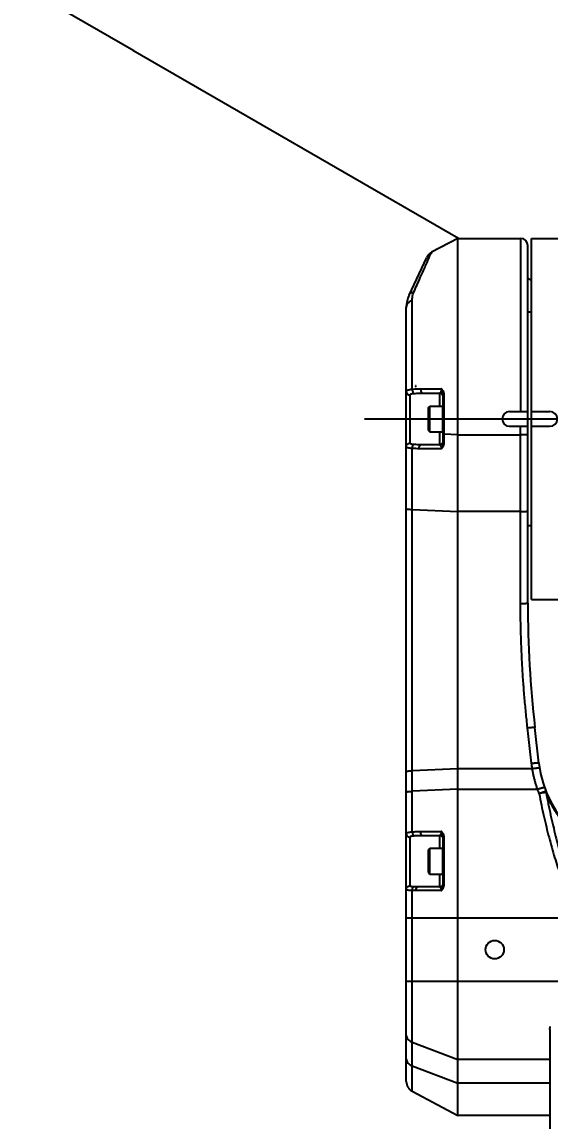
# Model space of a CAD drawing. Extents: x 0 to 4205, y 0 to 2970.
# Drawn here: x 869.3 to 1012.6, y 755.7 to 1053.9 of the extents above; entities that cross this region are included whole.
import ezdxf

# ---------------------------------------------------------------- set-up
doc = ezdxf.new("R2010")
doc.units = 0
doc.header["$LTSCALE"] = 231.275
doc.header["$PDMODE"] = 3
doc.header["$PDSIZE"] = 0.3125
doc.linetypes.add('CENTER', pattern=[0.6, 0.375, -0.075, 0.075, -0.075])
doc.layers.get('0').update_dxf_attribs({"linetype": 'CONTINUOUS'})
doc.layers.get('Defpoints').update_dxf_attribs({"linetype": 'CONTINUOUS'})
for name, color, linetype in [('5_ALL_CURVE', 7, 'CONTINUOUS'), ('95_ALL_DIM', 7, 'CONTINUOUS'), ('DEFAULT_1', 7, 'CENTER')]:
    doc.layers.add(name, color=color, linetype=linetype)
doc.styles.get("Standard").update_dxf_attribs({"font": 'txt', "width": 0.8})
doc.dimstyles.new('DIMSTYLE_2', dxfattribs={"dimtxt": 20, "dimasz": 7.5, "dimexe": 0.18, "dimexo": 0.0625, "dimgap": 0.09, "dimtad": 1, "dimdec": 3, "dimdsep": 46, "dimtxsty": 'Standard', "dimblk": 'OPEN', "dimblk1": 'OPEN', "dimblk2": 'OPEN', "dimcen": 0.09, "dimadec": 0, "dimazin": 0, "dimtp": 0.5, "dimtm": 0.5, "dimtfac": 1, "dimtdec": 3, "dimtofl": 0, "dimtmove": 0, "dimatfit": 3, "dimldrblk": 'OPEN', "dimfxl": 1, "dimtolj": 1, "dimarcsym": 0})

# ---------------------------------------------------------------- blocks, each defined once
blk = doc.blocks.new('_OPEN')
at = {"color": 0, "linetype": 'ByBlock'}
for p, q in [((0, 0), (-1, 0.233)), ((-1, -0.233), (0, 0)), ((-1, 0), (0, 0))]:
    blk.add_line(p, q, dxfattribs=at)
blk = doc.blocks.new('*D30')
at = {"layer": '95_ALL_DIM', "color": 0, "lineweight": -2, "transparency": 16777216}
for p, q in [((1072.6, 1145.85), (1072.6, 1180.97)), ((899.67, 1046.01), (869.26, 1063.57))]:
    blk.add_line(p, q, dxfattribs=at)
blk.add_arc((1072.6, 946.17), 234.62, 91.8316, 148.1684, dxfattribs=at)
at = {"layer": 'Defpoints', "color": 0, "transparency": 16777216}
for p in [(1072.6, 1145.79), (921.79, 1125.9), (1072.6, 1105.41), (899.72, 1045.98), (1066.79, 949.52)]:
    blk.add_point(p, dxfattribs=at)
at = {"layer": '95_ALL_DIM', "color": 0, "lineweight": -2, "transparency": 16777216, "xscale": 7.5, "yscale": 7.5, "zscale": 7.5}
for p, rotation in [((1072.6, 1180.79), 0.9158138546180988), ((869.41, 1063.48), 239.0841861453782)]:
    blk.add_blockref('_OPEN', p, dxfattribs=dict(at, rotation=rotation))
at = {"layer": '95_ALL_DIM', "color": 0, "transparency": 16777216, "insert": (952.29, 1159.26), "char_height": 20, "attachment_point": 5, "rotation": 29.4474}
blk.add_mtext('\\A1;J6:-360%%d', dxfattribs=at)

msp = doc.modelspace()

# ---------------------------------------------------------------- linework, layer by layer
for p, q in [((987.5995, 995.1674), (980.4781, 991.3809)), ((987.5995, 757.1674), (987.5995, 995.1674)), ((987.5995, 995.1674), (1004.5995, 995.1674)), ((1004.5995, 995.1674), (1004.5995, 948.1674)), ((1006.5995, 896.1674), (1006.5995, 993.1674)), ((1007.5995, 897.1674), (1007.5995, 995.1674)), ((1007.5995, 995.1674), (1032.475, 995.1674)), ((974.3609, 979.7855), (979.1722, 990.0096)), ((975.191, 954.2388), (975.191, 978.3922)), ((973.5995, 766.4139), (973.5995, 976.3794)), ((1007.5995, 975.1674), (1006.5995, 975.1674)), ((976.0995, 955.1674), (976.0995, 954.8365)), ((976.2276, 955.1674), (976.0995, 955.1674)), ((974.5995, 939.5946), (974.5995, 952.6747)), ((977.9846, 953.1674), (982.5995, 953.1674)), ((982.5995, 953.1674), (982.5995, 949.6674)), ((983.5995, 939.6666), (983.5995, 952.7549)), ((983.8647, 952.1674), (983.8647, 952.8171)), ((983.8647, 942.0699), (983.8647, 952.1674)), ((979.5995, 949.2674), (979.9995, 949.6674)), ((979.5995, 943.0674), (979.5995, 949.2674)), ((979.9995, 942.6674), (979.9995, 949.6674)), ((979.9995, 949.6674), (983.4995, 949.6674)), ((983.4995, 942.6674), (983.4995, 949.6674)), ((1001.5995, 948.1674), (1006.5995, 948.1674)), ((1007.5995, 948.1674), (1012.5995, 948.1674)), ((979.5995, 943.0674), (979.9995, 942.6674)), ((979.9995, 942.6674), (983.4995, 942.6674)), ((982.5995, 942.6674), (982.5995, 939.1674)), ((1001.5995, 944.1674), (1006.5995, 944.1674)), ((1004.5995, 896.1177), (1004.5995, 944.1674)), ((1007.5995, 944.1674), (1012.5995, 944.1674)), ((983.8647, 939.6284), (983.8647, 942.0699)), ((987.5995, 941.8968), (983.8647, 942.0699)), ((987.5995, 941.8968), (1004.5995, 941.8968)), ((975.191, 845.1297), (975.191, 938.1553)), ((983.0687, 938.0905), (977.1057, 938.0905)), ((982.5995, 939.1674), (977.5751, 939.1674)), ((975.191, 921.6047), (987.5995, 921.0297)), ((1004.5995, 921.0297), (987.5995, 921.0297)), ((1007.5995, 917.1674), (1006.5995, 917.1674)), ((1007.5995, 897.1674), (1028.2254, 897.1674)), ((1009.5906, 852.7994), (1008.496, 862.4877)), ((975.191, 850.7301), (987.5995, 851.3051)), ((987.5995, 851.3051), (1007.7998, 851.3051)), ((975.1909, 834.1338), (975.191, 845.1297)), ((987.5995, 845.7047), (975.191, 845.1297)), ((987.5995, 845.7047), (1009.2206, 845.7047)), ((974.5995, 819.4687), (974.5995, 832.6876)), ((977.8651, 833.1674), (982.5995, 833.1674)), ((982.5995, 833.1674), (982.5995, 829.6674)), ((983.5995, 819.7857), (983.5995, 832.6332)), ((983.8647, 819.7957), (983.8647, 832.6572)), ((979.5995, 829.2674), (979.9995, 829.6674)), ((979.5995, 823.0674), (979.5995, 829.2674)), ((979.9995, 822.6674), (979.9995, 829.6674)), ((979.9995, 829.6674), (983.4995, 829.6674)), ((983.4995, 822.6674), (983.4995, 829.6674)), ((979.5995, 823.0674), (979.9995, 822.6674)), ((979.9995, 822.6674), (983.4995, 822.6674)), ((982.5995, 822.6674), (982.5995, 819.1674)), ((975.191, 763.7651), (975.191, 818.2028)), ((982.5995, 819.1674), (976.6928, 819.1674)), ((973.5995, 810.8424), (1020.0139, 810.8424)), ((973.5995, 793.5938), (1015.5995, 793.5938)), ((1012.5995, 780.5205), (1012.5995, 698.1674)), ((975.191, 777.0459), (987.5995, 772.3806)), ((1012.5995, 772.3806), (987.5995, 772.3806)), ((975.191, 770.6195), (987.5995, 765.9542)), ((975.191, 763.7651), (987.5995, 757.1674)), ((1012.5995, 765.9542), (987.5995, 765.9542)), ((1012.5995, 757.1674), (987.5995, 757.1674))]:
    msp.add_line(p, q)
msp.add_circle((997.5995, 802.1674), 2.5)
for centre, radius, start, end in [((1004.5995, 993.1674), 2, 0, 90), ((981.8867, 988.7322), 3, 118, 154.798876), ((981.5995, 976.3791), 8, 154.798876, 179.997741), ((982.5995, 952.1674), 1, 0, 90), ((983.4995, 949.5674), 0.1, 0, 90), ((1001.5995, 946.1674), 2, 90, 270), ((1012.5995, 946.1674), 2, 270, 90), ((983.4995, 942.7674), 0.1, 270, 360), ((982.5995, 940.1675), 1, 270, 352.49781), ((1306.5995, 896.1674), 300, 180, 186.445945), ((1039.4009, 856.1674), 30, 186.445944, 270.000011), ((982.5995, 832.1674), 1, 7.5, 90), ((983.4995, 829.5674), 0.1, 0, 90), ((983.4995, 822.7674), 0.1, 270, 360), ((982.5995, 820.1675), 1, 270, 352.497862), ((976.5995, 766.4139), 3, 180, 242)]:
    msp.add_arc(centre, radius, start, end)
for points, start_tangent, end_tangent in [([(979.7141, 989.6806), (980.2871, 990.9557), (980.4783, 991.381)], (0.40973195, 0.91220597), (-0.97550405, 0.21998147)), ([(975.6669, 980.6494), (977.3968, 984.5151), (978.7517, 987.5371), (979.7141, 989.6806)], (0.40804996, 0.9129596), (0.40973195, 0.91220597)), ([(973.5995, 976.3791), (973.7925, 977.1838), (974.3468, 977.8849), (975.191, 978.3922)], (0, 1), (0.92716314, 0.37465785)), ([(974.3609, 979.7855), (974.6532, 980.1851), (975.0979, 980.4792), (975.667, 980.6494)], (0.42581013, 0.90481254), (0.98624143, 0.16531132)), ([(975.191, 978.3922), (975.2487, 979.1985), (975.4113, 979.9515), (975.6669, 980.6494)], (-0.00005259, 1), (0.4081637, 0.91290876)), ([(975.191, 954.2388), (975.9602, 954.2914), (976.7349, 954.323), (977.5151, 954.3326)], (0.99665041, 0.08177992), (0.99999789, -0.00205442)), ([(976.0995, 954.8365), (976.1629, 955.0017), (976.2276, 955.1674)], (0.35536425, 0.9347279), (0.36662721, 0.93036793)), ([(977.5151, 954.3326), (977.5256, 953.9024), (977.6213, 953.5214), (977.7843, 953.2602), (977.9846, 953.1674)], (-0.07948562, -0.99683601), (1, 0.00000076)), ([(977.5151, 954.3326), (980.2755, 954.3271), (983.0689, 954.322)], (0.99999789, -0.00205456), (0.99999838, -0.00179781)), ([(983.0688, 954.322), (983.0716, 954.0556), (983.0406, 953.7953), (982.9745, 953.5534), (982.8747, 953.3522), (982.746, 953.2162), (982.5995, 953.1674)], (0.07514597, -0.99717254), (-0.99999999, 0.00015761)), ([(983.5995, 952.755), (983.585, 952.9955), (983.5469, 953.2148), (983.4923, 953.4143), (983.4272, 953.5956), (983.3559, 953.7613), (983.282, 953.915), (983.2081, 954.0591), (983.1366, 954.196), (983.0687, 954.3223)], (0.00015032, 0.99999999), (-0.48248337, 0.87590513)), ([(983.8547, 953.0233), (983.843, 953.1197), (983.7858, 953.3828), (983.7041, 953.6078), (983.6063, 953.7965), (983.4994, 953.952), (983.3886, 954.0782), (983.2778, 954.1793), (983.1703, 954.2592), (983.0689, 954.322)], (-0.09772356, 0.9952136), (-0.87416522, 0.48562864)), ([(973.5995, 953.6043), (973.7082, 953.8367), (974.0259, 954.0206), (974.532, 954.1535), (975.191, 954.2388)], (-0.00012243, 0.99999999), (0.996113, 0.08808454)), ([(973.5995, 953.6043), (973.6756, 953.2485), (973.8924, 952.9469), (974.2168, 952.7454), (974.5995, 952.6747)], (0.00000001, -1), (1, -0.00000886)), ([(974.5995, 952.6747), (974.672, 952.8339), (974.8839, 952.9534), (975.2212, 953.0345), (975.6605, 953.0828)], (-0.00019634, 0.99999998), (0.99740758, 0.07195915)), ([(975.191, 954.2388), (975.2224, 953.8421), (975.3232, 953.4816), (975.4773, 953.2144), (975.6605, 953.0828)], (-0.01514949, -0.99988524), (0.96010202, -0.27964997)), ([(975.6605, 953.0828), (976.4297, 953.1293), (977.2044, 953.1577), (977.9846, 953.1674)], (0.99740754, 0.07195977), (1, 0.00000011)), ([(983.5995, 952.7547), (983.7241, 952.8014), (983.8647, 952.8171)], (0.00067833, 0.99999977), (0.99719365, 0.07486537)), ([(983.8647, 952.8171), (983.8547, 953.0233)], (0.0002124, 0.99999998), (-0.09772356, 0.9952136)), ([(973.5995, 938.6556), (973.6756, 939.015), (973.8924, 939.3196), (974.2168, 939.5231), (974.5995, 939.5946)], (0.00000001, 1), (1, 0)), ([(975.6605, 939.2241), (975.2215, 939.2648), (974.8844, 939.336), (974.6722, 939.4449), (974.5995, 939.5946)], (-0.99825537, 0.05904413), (0.00031239, 0.99999995)), ([(983.0687, 938.0905), (983.1727, 938.1592), (983.3106, 938.2716), (983.4142, 938.3769), (983.5226, 938.5122), (983.6339, 938.6902), (983.6887, 938.8), (983.741, 938.9262), (983.7883, 939.0709), (983.8274, 939.2356), (983.8545, 939.4212), (983.8647, 939.6284)], (0.91632705, 0.40043068), (-0.00012831, 0.99999999)), ([(983.0689, 938.0904), (983.1381, 938.2231), (983.1974, 938.3373), (983.2641, 938.468), (983.3349, 938.6138), (983.4084, 938.7801), (983.4821, 938.9777), (983.517, 939.0914), (983.5485, 939.2164), (983.5746, 939.3537), (983.5927, 939.5037), (983.5995, 939.6666)], (0.51758333, 0.85563281), (-0.00011189, 0.99999999)), ([(983.5995, 942.1083), (983.724, 942.0796), (983.8647, 942.0699)], (0, -1), (0.99892796, -0.04629185)), ([(983.5995, 939.6668), (983.724, 939.6381), (983.8647, 939.6284)], (0.00088487, -0.99999961), (0.99893006, -0.04624649)), ([(1004.5995, 941.8968), (1004.7202, 941.8971), (1004.8405, 941.8981), (1004.96, 941.8996), (1005.0781, 941.9018), (1005.1945, 941.9047), (1005.3087, 941.9081), (1005.4203, 941.9121), (1005.5289, 941.9167), (1005.6341, 941.9219), (1005.7356, 941.9276), (1005.8329, 941.9339), (1005.9257, 941.9406), (1006.0137, 941.9478), (1006.0965, 941.9555), (1006.1738, 941.9636), (1006.2454, 941.9721), (1006.311, 941.9809), (1006.3704, 941.9901), (1006.4233, 941.9996), (1006.4695, 942.0093), (1006.5089, 942.0192), (1006.5413, 942.0294), (1006.5667, 942.0397), (1006.5849, 942.0501), (1006.5958, 942.0606), (1006.5995, 942.0711)], (1, 0), (0, 1)), ([(975.191, 938.1553), (974.5324, 938.2155), (974.0267, 938.3153), (973.7086, 938.4613), (973.5995, 938.6556)], (-0.99817377, 0.06040805), (0.00021432, 0.99999998)), ([(977.1057, 938.0905), (976.1464, 938.1068), (975.191, 938.1553)], (-1, -0.00000357), (-0.99772278, 0.06744823)), ([(975.1911, 938.1553), (975.2315, 938.5336), (975.3343, 938.868), (975.4846, 939.1099), (975.6605, 939.2241)], (0.0167124, 0.99986034), (0.97264057, 0.23231515)), ([(977.5751, 939.1674), (976.6159, 939.1817), (975.6605, 939.2241)], (-1, -0.00000079), (-0.99825519, 0.05904726)), ([(977.1057, 938.0905), (977.1305, 938.4961), (977.2296, 938.8468), (977.3866, 939.0838), (977.5752, 939.1674)], (-0.03631894, 0.99934025), (1, 0)), ([(982.5995, 939.1674), (982.7188, 939.1347), (982.8279, 939.0419), (982.9202, 938.8996), (982.9913, 938.7215), (983.0399, 938.521), (983.0656, 938.3084), (983.0689, 938.0905)], (0.99999999, 0.00012655), (-0.03687003, -0.99932007)), ([(973.5995, 921.8356), (973.7086, 921.7657), (974.028, 921.7009), (974.5344, 921.6459), (975.191, 921.6047)], (0, -1), (0.99892796, -0.04629185)), ([(1004.5995, 921.0297), (1004.7202, 921.03), (1004.8405, 921.031), (1004.96, 921.0326), (1005.0781, 921.0348), (1005.1945, 921.0376), (1005.3087, 921.041), (1005.4203, 921.0451), (1005.5289, 921.0497), (1005.6341, 921.0548), (1005.7356, 921.0606), (1005.8329, 921.0668), (1005.9257, 921.0735), (1006.0137, 921.0808), (1006.0965, 921.0884), (1006.1738, 921.0965), (1006.2454, 921.105), (1006.311, 921.1138), (1006.3704, 921.123), (1006.4233, 921.1325), (1006.4695, 921.1422), (1006.5089, 921.1522), (1006.5413, 921.1623), (1006.5667, 921.1726), (1006.5849, 921.183), (1006.5958, 921.1935), (1006.5995, 921.204)], (1, 0), (0, 1)), ([(1004.5995, 896.1177), (1004.725, 896.1178), (1004.8501, 896.1181), (1004.9742, 896.1185), (1005.0968, 896.1192), (1005.2175, 896.1201), (1005.3357, 896.1212), (1005.451, 896.1224), (1005.563, 896.1238), (1005.6711, 896.1254), (1005.775, 896.1272), (1005.8743, 896.1291), (1005.9685, 896.1311), (1006.0574, 896.1334), (1006.1405, 896.1357), (1006.2175, 896.1382), (1006.2881, 896.1408), (1006.3521, 896.1434), (1006.4091, 896.1462), (1006.459, 896.1491), (1006.5016, 896.152), (1006.5366, 896.155), (1006.564, 896.1581), (1006.5837, 896.1612), (1006.5955, 896.1643), (1006.5995, 896.1674)], (1, 0), (0, 1)), ([(1006.5086, 862.3821), (1006.0606, 866.5933), (1005.6728, 870.8056), (1005.3447, 875.0206), (1005.0763, 879.2378), (1004.8676, 883.4563), (1004.7186, 887.6762), (1004.6292, 891.8967), (1004.5995, 896.1177)], (-0.11281996, 0.99361545), (-0.00000003, 1)), ([(1006.5086, 862.3821), (1006.6329, 862.3958), (1006.7567, 862.4091), (1006.8795, 862.4217), (1007.0008, 862.4338), (1007.1203, 862.4452), (1007.2373, 862.4558), (1007.3515, 862.4657), (1007.4623, 862.4749), (1007.5695, 862.4831), (1007.6725, 862.4906), (1007.7709, 862.4971), (1007.8645, 862.5027), (1007.9527, 862.5074), (1008.0352, 862.5112), (1008.1118, 862.5139), (1008.1821, 862.5157), (1008.2458, 862.5165), (1008.3028, 862.5163), (1008.3527, 862.5151), (1008.3955, 862.5129), (1008.4308, 862.5098), (1008.4586, 862.5056), (1008.4788, 862.5006), (1008.4913, 862.4946), (1008.496, 862.4877)], (0.99372242, 0.1118738), (0.11226578, -0.99367821)), ([(1007.6032, 852.742), (1007.2385, 855.9537), (1006.8737, 859.1671), (1006.5086, 862.3821)], (-0.11281999, 0.99361544), (-0.11281999, 0.99361544)), ([(973.5995, 850.4992), (973.7086, 850.5691), (974.028, 850.6339), (974.5344, 850.6889), (975.191, 850.7301)], (0, 1), (0.99892796, 0.04629185)), ([(1007.6032, 852.742), (1007.7273, 852.7556), (1007.8508, 852.7685), (1007.9734, 852.7806), (1008.0946, 852.792), (1008.2138, 852.8025), (1008.3307, 852.8121), (1008.4447, 852.8207), (1008.5554, 852.8284), (1008.6625, 852.8352), (1008.7654, 852.8409), (1008.8637, 852.8455), (1008.9572, 852.8492), (1009.0453, 852.8517), (1009.1279, 852.8532), (1009.2045, 852.8535), (1009.2748, 852.8528), (1009.3387, 852.8511), (1009.3957, 852.8482), (1009.4458, 852.8443), (1009.4887, 852.8393), (1009.5243, 852.8333), (1009.5523, 852.8262), (1009.5728, 852.8182), (1009.5855, 852.8093), (1009.5906, 852.7994)], (0.99376537, 0.11149163), (0.11226579, -0.99367821)), ([(1007.7998, 851.3051), (1007.7269, 851.7831), (1007.6614, 852.262), (1007.6032, 852.742)], (-0.15816133, 0.98741328), (-0.11282002, 0.99361544)), ([(1007.7998, 851.3051), (1007.9227, 851.3242), (1008.0452, 851.3426), (1008.1667, 851.3601), (1008.2868, 851.3768), (1008.405, 851.3925), (1008.5209, 851.4071), (1008.6339, 851.4207), (1008.7437, 851.4332), (1008.8499, 851.4445), (1008.952, 851.4546), (1009.0496, 851.4635), (1009.1424, 851.471), (1009.23, 851.4772), (1009.312, 851.4821), (1009.3882, 851.4857), (1009.4582, 851.4878), (1009.5217, 851.4886), (1009.5786, 851.4879), (1009.6286, 851.4859), (1009.6715, 851.4825), (1009.7072, 851.4778), (1009.7354, 851.4717), (1009.7562, 851.4643), (1009.7693, 851.4556), (1009.7748, 851.4456)], (0.98772106, 0.15622772), (0.15739402, -0.98753588)), ([(1009.2206, 845.7047), (1008.9139, 846.6185), (1008.6348, 847.5414), (1008.3836, 848.4725), (1008.1605, 849.4108), (1007.9659, 850.3553), (1007.7998, 851.3051)], (-0.33240619, 0.94313632), (-0.15739425, 0.98753585)), ([(973.5995, 844.8988), (973.7086, 844.9687), (974.028, 845.0335), (974.5344, 845.0885), (975.191, 845.1297)], (0, 1), (0.99892796, 0.04629185)), ([(1009.2206, 845.7047), (1009.3369, 845.7451), (1009.4527, 845.7846), (1009.5677, 845.8232), (1009.6814, 845.8606), (1009.7933, 845.8968), (1009.903, 845.9316), (1010.0101, 845.9649), (1010.1143, 845.9965), (1010.215, 846.0264), (1010.312, 846.0544), (1010.4048, 846.0803), (1010.4931, 846.1042), (1010.5765, 846.1259), (1010.6549, 846.1454), (1010.7277, 846.1625), (1010.7948, 846.1772), (1010.856, 846.1894), (1010.9109, 846.1991), (1010.9594, 846.2063), (1011.0013, 846.2109), (1011.0364, 846.213), (1011.0646, 846.2124), (1011.0858, 846.2093), (1011.0999, 846.2035), (1011.1068, 846.1952)], (0.94392583, 0.33015759), (0.33240642, -0.94313624)), ([(1009.6549, 844.5387), (1009.4319, 845.12), (1009.2206, 845.7047)], (-0.36704318, 0.93020391), (-0.33092702, 0.94365635)), ([(1009.6546, 844.5395), (1009.7691, 844.5843), (1009.8831, 844.6282), (1009.9963, 844.6712), (1010.1082, 844.713), (1010.2184, 844.7536), (1010.3264, 844.7927), (1010.4319, 844.8301), (1010.5344, 844.8659), (1010.6336, 844.8998), (1010.7291, 844.9316), (1010.8205, 844.9614), (1010.9075, 844.9889), (1010.9897, 845.014), (1011.0669, 845.0368), (1011.1387, 845.057), (1011.2049, 845.0746), (1011.2653, 845.0895), (1011.3195, 845.1017), (1011.3674, 845.1111), (1011.4088, 845.1178), (1011.4435, 845.1215), (1011.4715, 845.1225), (1011.4925, 845.1206), (1011.5066, 845.1159), (1011.5137, 845.1083)], (0.93083813, 0.36543175), (0.36863749, -0.92957323)), ([(1011.5335, 844.7738), (1011.4931, 844.7763), (1011.4452, 844.7772), (1011.39, 844.7765), (1011.3278, 844.7741), (1011.2588, 844.77), (1011.1833, 844.7644), (1011.1017, 844.7572), (1011.0141, 844.7484), (1010.9211, 844.738), (1010.8229, 844.7262), (1010.72, 844.713), (1010.6128, 844.6983), (1010.5017, 844.6823), (1010.3872, 844.6651), (1010.2696, 844.6467), (1010.1497, 844.6272), (1010.0276, 844.6066), (1009.9041, 844.5851), (1009.7796, 844.5627), (1009.6546, 844.5395)], (-0.99584459, 0.09106895), (-0.98277415, -0.18481064)), ([(1009.6549, 844.5387), (1010.2726, 841.4076), (1010.9258, 838.3754), (1011.6131, 835.4381), (1012.3325, 832.595), (1013.0826, 829.8432), (1013.8621, 827.1793), (1014.6691, 824.6027), (1015.5022, 822.1108), (1016.3603, 819.7008), (1017.2419, 817.3707), (1018.1452, 815.1198), (1019.0694, 812.9449), (1020.0139, 810.8424)], (0.18520654, -0.98269962), (0.41922253, -0.90788351)), ([(1011.5137, 845.1083), (1011.5336, 845.0465), (1011.5456, 844.9819), (1011.5496, 844.9148), (1011.5456, 844.8453), (1011.5335, 844.7738)], (0.36863749, -0.92957323), (-0.21871547, -0.97578868)), ([(1040.3919, 825.1885), (1039.3724, 825.195), (1038.353, 825.2357), (1037.3345, 825.3105), (1036.3181, 825.4195), (1035.3046, 825.5628), (1034.2951, 825.7403), (1033.2907, 825.9521), (1032.2922, 826.198), (1031.3008, 826.478), (1030.3175, 826.7921), (1029.3434, 827.14), (1028.3796, 827.5216), (1027.4273, 827.9367), (1026.4876, 828.3849), (1025.5616, 828.8661), (1024.6506, 829.3798), (1023.7559, 829.9255), (1022.8786, 830.5027), (1022.0202, 831.1106), (1021.1818, 831.7487), (1020.3651, 832.4158), (1019.5714, 833.1108), (1018.8022, 833.8324), (1018.0594, 834.5787), (1017.3444, 835.3478), (1016.659, 836.1371), (1016.0055, 836.9431), (1015.3852, 837.7625), (1014.8002, 838.5905), (1014.2535, 839.4202), (1013.7454, 840.2471), (1013.2771, 841.0644), (1012.851, 841.8621), (1012.4652, 842.6364), (1012.1171, 843.3852), (1011.8076, 844.0983), (1011.5336, 844.7735)], (-0.99994679, -0.01031616), (-0.36513562, 0.93095434)), ([(1011.5336, 844.7735), (1012.1331, 841.686), (1012.7668, 838.697), (1013.4336, 835.8019), (1014.1315, 832.9998), (1014.8592, 830.288), (1015.6155, 827.6632), (1016.3984, 825.1245), (1017.2066, 822.6695), (1018.0391, 820.2955), (1018.8943, 818.0003), (1019.7707, 815.7833), (1020.6673, 813.6414), (1021.5837, 811.5709)], (0.18234213, -0.98323514), (0.41408321, -0.91023903)), ([(973.5995, 833.619), (973.7089, 833.8192), (974.0274, 833.9692), (974.5329, 834.0717), (975.1909, 834.1338)], (-0.00016452, 0.99999999), (0.99804712, 0.06246549)), ([(973.5995, 833.619), (973.6756, 833.2626), (973.8924, 832.9604), (974.2168, 832.7585), (974.5995, 832.6876)], (0.00000001, -1), (1, -0.00001185)), ([(974.5995, 832.6876), (974.6725, 832.849), (974.8849, 832.9675), (975.2218, 833.0462), (975.6605, 833.0923)], (-0.00020048, 0.99999998), (0.9976789, 0.06809413)), ([(975.1909, 834.1338), (976.2931, 834.1983), (977.3956, 834.2197)], (0.99696312, 0.07787513), (1, -0.00006668)), ([(975.191, 834.1338), (975.2366, 833.7668), (975.3406, 833.4431), (975.4887, 833.2075), (975.6605, 833.0923)], (0.03641617, -0.99933671), (0.96449871, -0.26408755)), ([(975.6605, 833.0923), (976.7626, 833.1486), (977.8651, 833.1674)], (0.99767871, 0.06809694), (1, 0.00000264)), ([(977.3956, 834.2197), (977.424, 833.8213), (977.5241, 833.479), (977.6795, 833.2486), (977.8651, 833.1674)], (-0.02461886, -0.99969691), (1, 0)), ([(977.3956, 834.2197), (980.235, 834.2195), (983.069, 834.2192)], (1, -0.00007065), (1, -0.00006949)), ([(983.0689, 834.2192), (983.0603, 833.9705), (983.0223, 833.73), (982.9539, 833.5106), (982.8565, 833.3302), (982.735, 833.2099), (982.5995, 833.1674)], (0.02475726, -0.99969349), (-0.99999999, 0.00011647)), ([(983.5995, 832.6332), (983.5845, 832.8765), (983.5455, 833.0988), (983.4903, 833.3003), (983.4253, 833.4826), (983.355, 833.6483), (983.2828, 833.8013), (983.2105, 833.945), (983.1392, 834.0834), (983.0689, 834.2193)], (0.00013494, 0.99999999), (-0.46074096, 0.88753466)), ([(983.8544, 832.8674), (983.8423, 832.966), (983.7838, 833.2358), (983.7011, 833.4668), (983.6036, 833.6609), (983.4981, 833.8215), (983.3898, 833.9531), (983.2814, 834.0603), (983.1743, 834.1476), (983.069, 834.2192)], (-0.0986119, 0.99512597), (-0.84709175, 0.53144668)), ([(983.5995, 832.633), (983.724, 832.6511), (983.8647, 832.6572)], (0.00129089, 0.99999917), (0.99957876, 0.02902241)), ([(983.8647, 832.6572), (983.8544, 832.8674)], (0.00018138, 0.99999998), (-0.0986119, 0.99512597)), ([(975.191, 818.2028), (974.533, 818.228), (974.0275, 818.2815), (973.7089, 818.3739), (973.5995, 818.5117)], (-0.99977519, 0.02120285), (0.00022899, 0.99999997)), ([(973.5995, 818.5117), (973.6756, 818.878), (973.8924, 819.1884), (974.2168, 819.3959), (974.5995, 819.4687)], (0, 1), (1, 0)), ([(975.6605, 819.1839), (975.2219, 819.2085), (974.8849, 819.2586), (974.6725, 819.3436), (974.5995, 819.4687)], (-0.99948629, 0.03204934), (0.00025011, 0.99999997)), ([(976.2233, 818.1839), (975.7074, 818.1886), (975.191, 818.2028)], (-1, 0.00002161), (-0.99932519, 0.0367309)), ([(975.1911, 818.2028), (975.2367, 818.5662), (975.3407, 818.8772), (975.4888, 819.0931), (975.6605, 819.1839)], (0.03630262, 0.99934084), (0.99180991, 0.12772275)), ([(976.6928, 819.1674), (976.1768, 819.1715), (975.6605, 819.1839)], (-1, -0.00000014), (-0.99948618, 0.03205276)), ([(976.2233, 818.1839), (976.2613, 818.5615), (976.3635, 818.8803), (976.5149, 819.0929), (976.6928, 819.1674)], (0.00772691, 0.99997015), (1, -0.00000005)), ([(983.0689, 818.1836), (979.6493, 818.1838), (976.2233, 818.1839)], (-1, 0.00002179), (-1, 0.00002226)), ([(982.5995, 819.1674), (982.7538, 819.1118), (982.8873, 818.9573), (982.9869, 818.7321), (983.0474, 818.4668), (983.0689, 818.1836)], (0.99999999, 0.0001568), (0.00773681, -0.99997007)), ([(983.0689, 818.1836), (983.2019, 818.2822), (983.311, 818.3817), (983.4287, 818.5121), (983.5504, 818.6816), (983.6118, 818.7856), (983.6722, 818.9054), (983.7297, 819.0431), (983.7816, 819.2003), (983.8243, 819.3777), (983.8536, 819.576), (983.8647, 819.7957)], (0.83913599, 0.54392168), (0.00010392, 0.99999999)), ([(983.0689, 818.1837), (983.1248, 818.2932), (983.1929, 818.427), (983.2691, 818.5797), (983.349, 818.7491), (983.4308, 818.9448), (983.4711, 819.0562), (983.5095, 819.1782), (983.5441, 819.3119), (983.5725, 819.4575), (983.5921, 819.6154), (983.5995, 819.7857)], (0.45429664, 0.89085047), (0.00017659, 0.99999998)), ([(983.5995, 819.7858), (983.724, 819.7932), (983.8647, 819.7957)], (-0.00235305, 0.99999723), (0.99992894, 0.01192159)), ([(1012.5995, 780.5205), (1012.6021, 780.7824), (1012.6102, 781.0556), (1012.6241, 781.3412)], (0, 1), (0.05762388, 0.99833836)), ([(973.5995, 778.9189), (973.7086, 778.352), (974.028, 777.8263), (974.5344, 777.3801), (975.191, 777.0459)], (0, -1), (0.93602869, -0.35192371)), ([(973.5995, 772.4925), (973.7086, 771.9256), (974.028, 771.3999), (974.5344, 770.9537), (975.191, 770.6195)], (0, -1), (0.93602869, -0.35192371))]:
    msp.add_spline(points, degree=3, dxfattribs=dict(start_tangent=start_tangent, end_tangent=end_tangent))
at = {"layer": '5_ALL_CURVE'}
for p, q in [((987.729, 995.1674), (899.3944, 1046.1674)), ((1007.5995, 983.6952), (1006.5995, 984.2725))]:
    msp.add_line(p, q, dxfattribs=at)
at = {"layer": 'DEFAULT_1'}
msp.add_line((962.2024, 946.1674), (1188.7263, 946.1674), dxfattribs=at)

# ---------------------------------------------------------------- dimensions: what is measured, and where the dimension line sits
at = {"layer": '95_ALL_DIM'}
dim = msp.add_angular_dim_2l(base=(921.7886, 1125.8968), line1=((1072.5995, 1105.4118), (1072.5995, 1145.7875)), line2=((899.7234, 1045.9775), (1066.79, 949.5215)), text='J6:-360%%d', dimstyle='DIMSTYLE_2', dxfattribs=at)
dim.commit()
dim.dimension.update_dxf_attribs({"geometry": '*D30', "text_midpoint": (957.2544, 1150.4763), "dimtype": 162})

doc.saveas('drawing.dxf')
